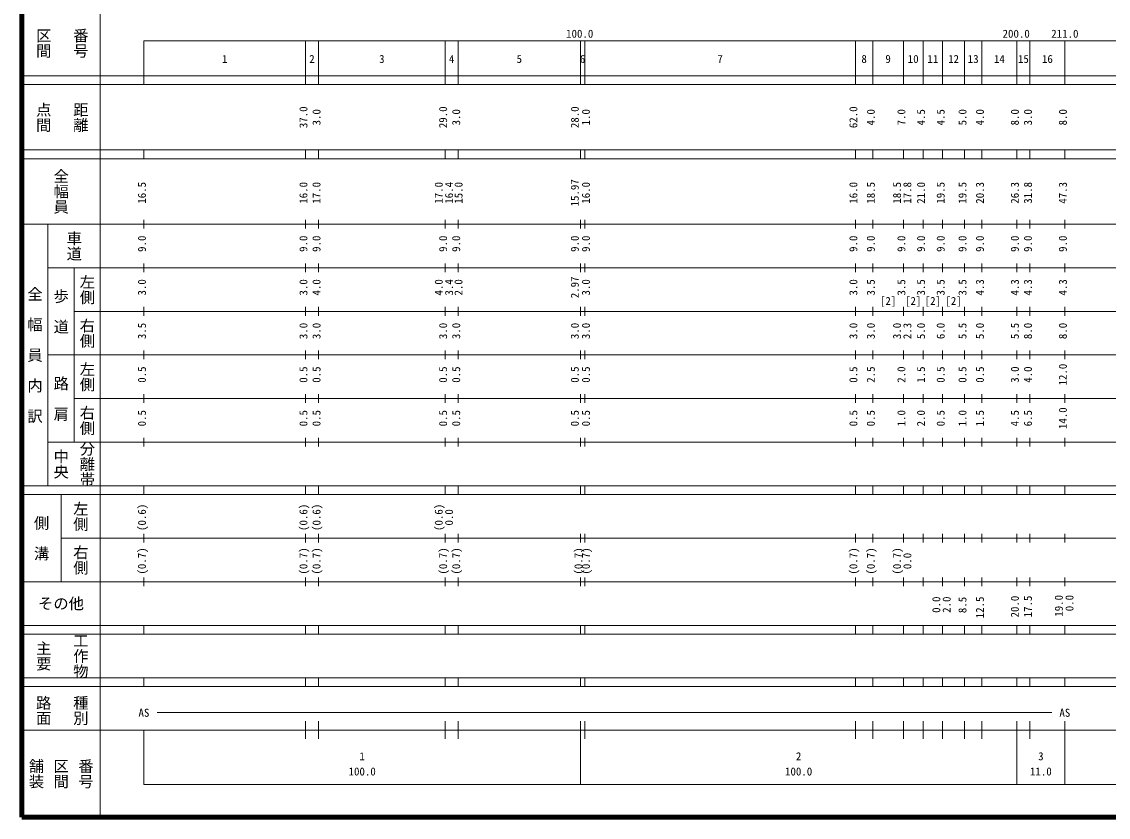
# Model space of a CAD drawing. Units: millimetres on the paper, enlarged 1000 times. Extents: x 40000 to 680000, y 20000 to 380000.
# Drawn here: x 40000 to 288944, y 20000 to 202409 of the extents above; entities that cross this region are included whole.
import ezdxf
from ezdxf.enums import TextEntityAlignment as Align

# ---------------------------------------------------------------- set-up
doc = ezdxf.new("R2010")
doc.units = ezdxf.units.MM
doc.header["$LTSCALE"] = 1000
doc.layers.add('M-TTL', color=2, linetype='Continuous', lineweight=140)
doc.layers.add('M-TTL-BAND', color=7, linetype='Continuous', lineweight=13)
doc.styles.add('@ＭＳ ゴシック', font='')
doc.styles.add('ＭＳ ゴシック', font='')
doc.styles.get('@ＭＳ ゴシック').set_extended_font_data('@MS Gothic')
doc.styles.get('ＭＳ ゴシック').set_extended_font_data('MS Gothic')

msp = doc.modelspace()

# ---------------------------------------------------------------- linework, layer by layer
at = {"layer": 'M-TTL'}
for p, q in [((40000, 380000), (40000, 20000)), ((40000, 20000), (680000, 20000))]:
    msp.add_line(p, q, dxfattribs=at)
at = {"layer": 'M-TTL-BAND'}
for p, q in [((58000, 370000), (58000, 20000)), ((68000, 198000), (579000, 198000)), ((68000, 198000), (68000, 188000)), ((105000, 188000), (105000, 198000)), ((108000, 188000), (108000, 198000)), ((137000, 188000), (137000, 198000)), ((140000, 188000), (140000, 198000)), ((168000, 188000), (168000, 198000)), ((169000, 188000), (169000, 198000)), ((231000, 188000), (231000, 198000)), ((235000, 188000), (235000, 198000)), ((242000, 188000), (242000, 198000)), ((246500, 188000), (246500, 198000)), ((251000, 188000), (251000, 198000)), ((256000, 188000), (256000, 198000)), ((260000, 188000), (260000, 198000)), ((268000, 188000), (268000, 198000)), ((271000, 188000), (271000, 198000)), ((279000, 188000), (279000, 198000)), ((40000, 190000), (579000, 190000)), ((40000, 188000), (579000, 188000)), ((40000, 173000), (579000, 173000)), ((68000, 171000), (68000, 173000)), ((105000, 171000), (105000, 173000)), ((108000, 171000), (108000, 173000)), ((137000, 171000), (137000, 173000)), ((140000, 171000), (140000, 173000)), ((168000, 171000), (168000, 173000)), ((169000, 171000), (169000, 173000)), ((231000, 171000), (231000, 173000)), ((235000, 171000), (235000, 173000)), ((242000, 171000), (242000, 173000)), ((246500, 171000), (246500, 173000)), ((251000, 171000), (251000, 173000)), ((256000, 171000), (256000, 173000)), ((260000, 171000), (260000, 173000)), ((268000, 171000), (268000, 173000)), ((271000, 171000), (271000, 173000)), ((279000, 171000), (279000, 173000)), ((40000, 171000), (579000, 171000)), ((68000, 155000), (68000, 157000)), ((105000, 155000), (105000, 157000)), ((108000, 155000), (108000, 157000)), ((137000, 155000), (137000, 157000)), ((140000, 155000), (140000, 157000)), ((168000, 155000), (168000, 157000)), ((169000, 155000), (169000, 157000)), ((231000, 155000), (231000, 157000)), ((235000, 155000), (235000, 157000)), ((242000, 155000), (242000, 157000)), ((246500, 155000), (246500, 157000)), ((251000, 155000), (251000, 157000)), ((256000, 155000), (256000, 157000)), ((260000, 155000), (260000, 157000)), ((268000, 155000), (268000, 157000)), ((271000, 155000), (271000, 157000)), ((279000, 155000), (279000, 157000)), ((40000, 156000), (579000, 156000)), ((46000, 96000), (46000, 156000)), ((68000, 145000), (68000, 147000)), ((105000, 145000), (105000, 147000)), ((108000, 145000), (108000, 147000)), ((137000, 145000), (137000, 147000)), ((140000, 145000), (140000, 147000)), ((168000, 145000), (168000, 147000)), ((169000, 145000), (169000, 147000)), ((231000, 145000), (231000, 147000)), ((235000, 145000), (235000, 147000)), ((242000, 145000), (242000, 147000)), ((246500, 145000), (246500, 147000)), ((251000, 145000), (251000, 147000)), ((256000, 145000), (256000, 147000)), ((260000, 145000), (260000, 147000)), ((268000, 145000), (268000, 147000)), ((271000, 145000), (271000, 147000)), ((279000, 145000), (279000, 147000)), ((46000, 146000), (579000, 146000)), ((52000, 146000), (52000, 106000)), ((68000, 135000), (68000, 137000)), ((105000, 135000), (105000, 137000)), ((108000, 135000), (108000, 137000)), ((137000, 135000), (137000, 137000)), ((140000, 135000), (140000, 137000)), ((168000, 135000), (168000, 137000)), ((169000, 135000), (169000, 137000)), ((231000, 135000), (231000, 137000)), ((235000, 135000), (235000, 137000)), ((242000, 135000), (242000, 137000)), ((246500, 135000), (246500, 137000)), ((251000, 135000), (251000, 137000)), ((256000, 135000), (256000, 137000)), ((260000, 135000), (260000, 137000)), ((268000, 135000), (268000, 137000)), ((271000, 135000), (271000, 137000)), ((279000, 135000), (279000, 137000)), ((52000, 136000), (579000, 136000)), ((68000, 125000), (68000, 127000)), ((105000, 125000), (105000, 127000)), ((108000, 125000), (108000, 127000)), ((137000, 125000), (137000, 127000)), ((140000, 125000), (140000, 127000)), ((168000, 125000), (168000, 127000)), ((169000, 125000), (169000, 127000)), ((231000, 125000), (231000, 127000)), ((235000, 125000), (235000, 127000)), ((242000, 125000), (242000, 127000)), ((246500, 125000), (246500, 127000)), ((251000, 125000), (251000, 127000)), ((256000, 125000), (256000, 127000)), ((260000, 125000), (260000, 127000)), ((268000, 125000), (268000, 127000)), ((271000, 125000), (271000, 127000)), ((279000, 125000), (279000, 127000)), ((46000, 126000), (579000, 126000)), ((52000, 116000), (579000, 116000)), ((68000, 115000), (68000, 117000)), ((105000, 115000), (105000, 117000)), ((108000, 115000), (108000, 117000)), ((137000, 115000), (137000, 117000)), ((140000, 115000), (140000, 117000)), ((168000, 115000), (168000, 117000)), ((169000, 115000), (169000, 117000)), ((231000, 115000), (231000, 117000)), ((235000, 115000), (235000, 117000)), ((242000, 115000), (242000, 117000)), ((246500, 115000), (246500, 117000)), ((251000, 115000), (251000, 117000)), ((256000, 115000), (256000, 117000)), ((260000, 115000), (260000, 117000)), ((268000, 115000), (268000, 117000)), ((271000, 115000), (271000, 117000)), ((279000, 115000), (279000, 117000)), ((46000, 106000), (579000, 106000)), ((68000, 105000), (68000, 107000)), ((105000, 105000), (105000, 107000)), ((108000, 105000), (108000, 107000)), ((137000, 105000), (137000, 107000)), ((140000, 105000), (140000, 107000)), ((168000, 105000), (168000, 107000)), ((169000, 105000), (169000, 107000)), ((231000, 105000), (231000, 107000)), ((235000, 105000), (235000, 107000)), ((242000, 105000), (242000, 107000)), ((246500, 105000), (246500, 107000)), ((251000, 105000), (251000, 107000)), ((256000, 105000), (256000, 107000)), ((260000, 105000), (260000, 107000)), ((268000, 105000), (268000, 107000)), ((271000, 105000), (271000, 107000)), ((279000, 105000), (279000, 107000)), ((40000, 96000), (579000, 96000)), ((68000, 94000), (68000, 96000)), ((105000, 94000), (105000, 96000)), ((108000, 94000), (108000, 96000)), ((137000, 94000), (137000, 96000)), ((140000, 94000), (140000, 96000)), ((168000, 94000), (168000, 96000)), ((169000, 94000), (169000, 96000)), ((231000, 94000), (231000, 96000)), ((235000, 94000), (235000, 96000)), ((242000, 94000), (242000, 96000)), ((246500, 94000), (246500, 96000)), ((251000, 94000), (251000, 96000)), ((256000, 94000), (256000, 96000)), ((260000, 94000), (260000, 96000)), ((268000, 94000), (268000, 96000)), ((271000, 94000), (271000, 96000)), ((279000, 94000), (279000, 96000)), ((40000, 94000), (579000, 94000)), ((49000, 94000), (49000, 74000)), ((68000, 83000), (68000, 85000)), ((105000, 83000), (105000, 85000)), ((108000, 83000), (108000, 85000)), ((137000, 83000), (137000, 85000)), ((140000, 83000), (140000, 85000)), ((168000, 83000), (168000, 85000)), ((169000, 83000), (169000, 85000)), ((231000, 83000), (231000, 85000)), ((235000, 83000), (235000, 85000)), ((242000, 83000), (242000, 85000)), ((246500, 83000), (246500, 85000)), ((251000, 83000), (251000, 85000)), ((256000, 83000), (256000, 85000)), ((260000, 83000), (260000, 85000)), ((268000, 83000), (268000, 85000)), ((271000, 83000), (271000, 85000)), ((279000, 83000), (279000, 85000)), ((49000, 84000), (579000, 84000)), ((68000, 73000), (68000, 75000)), ((105000, 73000), (105000, 75000)), ((108000, 73000), (108000, 75000)), ((137000, 73000), (137000, 75000)), ((140000, 73000), (140000, 75000)), ((168000, 73000), (168000, 75000)), ((169000, 73000), (169000, 75000)), ((231000, 73000), (231000, 75000)), ((235000, 73000), (235000, 75000)), ((242000, 73000), (242000, 75000)), ((246500, 73000), (246500, 75000)), ((251000, 73000), (251000, 75000)), ((256000, 73000), (256000, 75000)), ((260000, 73000), (260000, 75000)), ((268000, 73000), (268000, 75000)), ((271000, 73000), (271000, 75000)), ((279000, 73000), (279000, 75000)), ((40000, 74000), (579000, 74000)), ((40000, 64000), (579000, 64000)), ((68000, 62000), (68000, 64000)), ((105000, 62000), (105000, 64000)), ((108000, 62000), (108000, 64000)), ((137000, 62000), (137000, 64000)), ((140000, 62000), (140000, 64000)), ((168000, 62000), (168000, 64000)), ((169000, 62000), (169000, 64000)), ((231000, 62000), (231000, 64000)), ((235000, 62000), (235000, 64000)), ((242000, 62000), (242000, 64000)), ((246500, 62000), (246500, 64000)), ((251000, 62000), (251000, 64000)), ((256000, 62000), (256000, 64000)), ((260000, 62000), (260000, 64000)), ((268000, 62000), (268000, 64000)), ((271000, 62000), (271000, 64000)), ((279000, 62000), (279000, 64000)), ((40000, 62000), (579000, 62000)), ((40000, 52000), (579000, 52000)), ((40000, 50000), (579000, 50000)), ((68000, 50000), (68000, 52000)), ((105000, 50000), (105000, 52000)), ((108000, 50000), (108000, 52000)), ((137000, 50000), (137000, 52000)), ((140000, 50000), (140000, 52000)), ((168000, 50000), (168000, 52000)), ((169000, 50000), (169000, 52000)), ((231000, 50000), (231000, 52000)), ((235000, 50000), (235000, 52000)), ((242000, 50000), (242000, 52000)), ((246500, 50000), (246500, 52000)), ((251000, 50000), (251000, 52000)), ((256000, 50000), (256000, 52000)), ((260000, 50000), (260000, 52000)), ((268000, 50000), (268000, 52000)), ((271000, 50000), (271000, 52000)), ((279000, 50000), (279000, 52000)), ((71000, 44000), (276000, 44000)), ((40000, 40000), (579000, 40000)), ((68000, 40000), (68000, 27500)), ((105000, 38000), (105000, 42000)), ((108000, 38000), (108000, 42000)), ((137000, 38000), (137000, 42000)), ((140000, 38000), (140000, 42000)), ((168000, 27500), (168000, 42000)), ((169000, 38000), (169000, 42000)), ((231000, 38000), (231000, 42000)), ((235000, 38000), (235000, 42000)), ((242000, 38000), (242000, 42000)), ((246500, 38000), (246500, 42000)), ((251000, 38000), (251000, 42000)), ((256000, 38000), (256000, 42000)), ((260000, 38000), (260000, 42000)), ((268000, 27500), (268000, 42000)), ((271000, 38000), (271000, 42000)), ((279000, 27500), (279000, 42000)), ((68000, 27500), (579000, 27500))]:
    msp.add_line(p, q, dxfattribs=at)

# ---------------------------------------------------------------- texts
at = {"layer": 'M-TTL-BAND', "style": '@ＭＳ ゴシック'}
for s, p in [('区間', (45000, 197500)), ('番号', (53500, 197500)), ('点間', (45000, 180500)), ('距離', (53500, 180500)), ('全幅員', (49000, 163500)), ('車道', (52000, 151000)), ('左側', (55000, 141000)), ('全\u3000幅\u3000員\u3000内\u3000訳', (43000, 126000)), ('歩\u3000道', (49000, 136000)), ('右側', (55000, 131000)), ('左側', (55000, 121000)), ('路\u3000肩', (49000, 116000)), ('右側', (55000, 111000)), ('分離帯', (55000, 101000)), ('中央', (49000, 101000)), ('左側', (53500, 89000)), ('側\u3000溝', (44500, 84000)), ('右側', (53500, 79000)), ('主要', (45000, 57000)), ('工作物', (53500, 57000)), ('路面', (45000, 44500)), ('種別', (53500, 44500)), ('舗装', (43333, 30000)), ('区間', (49000, 30000)), ('番号', (54667, 30000))]:
    msp.add_text(s, height=2566, rotation=270, dxfattribs=at).set_placement(p, align=Align.MIDDLE_CENTER)
at = {"layer": 'M-TTL-BAND', "style": 'ＭＳ ゴシック'}
for s, p in [('100.0', (167844, 198195)), ('200.0', (267844, 198195)), ('211.0', (279000, 198195)), ('1', (86500, 192405)), ('2', (106500, 192405)), ('3', (122500, 192405)), ('4', (138500, 192405)), ('5', (154000, 192405)), ('6', (168500, 192405)), ('7', (200000, 192405)), ('8', (233000, 192405)), ('9', (238500, 192405)), ('10', (244250, 192405)), ('11', (248750, 192405)), ('12', (253500, 192405)), ('13', (258000, 192405)), ('14', (264000, 192405)), ('15', (269500, 192405)), ('16', (275000, 192405)), ('[2]', (238500, 136921)), ('[2]', (244250, 136921)), ('[2]', (248750, 136921)), ('[2]', (253500, 136921)), ('AS', (68000, 42500)), ('AS', (279000, 42500)), ('1', (118000, 32523)), ('2', (218000, 32523)), ('3', (273500, 32523)), ('100.0', (118000, 29033)), ('100.0', (218000, 29033)), ('11.0', (273500, 29033))]:
    msp.add_text(s, height=1833, dxfattribs=at).set_placement(p, align=Align.BOTTOM_CENTER)
for s, p in [('37.0', (106000, 180500)), ('3.0', (109000, 180500)), ('29.0', (138000, 180500)), ('3.0', (141000, 180500)), ('28.0', (168176, 180500)), ('1.0', (170724, 180500)), ('62.0', (232000, 180500)), ('4.0', (236000, 180500)), ('7.0', (243000, 180500)), ('4.5', (247500, 180500)), ('4.5', (252000, 180500)), ('5.0', (257000, 180500)), ('4.0', (261000, 180500)), ('8.0', (269000, 180500)), ('3.0', (272000, 180500)), ('8.0', (280000, 180500)), ('16.5', (69000, 163174)), ('16.0', (106000, 163174)), ('17.0', (109000, 163174)), ('17.0', (137000, 163174)), ('16.4', (139370, 163174)), ('15.0', (141543, 163174)), ('15.97', (168176, 163174)), ('16.0', (170724, 163174)), ('16.0', (232000, 163174)), ('18.5', (236000, 163174)), ('18.5', (242000, 163174)), ('17.8', (244370, 163174)), ('21.0', (247500, 163174)), ('19.5', (252000, 163174)), ('19.5', (257000, 163174)), ('20.3', (261000, 163174)), ('26.3', (269000, 163174)), ('31.8', (272000, 163174)), ('47.3', (280000, 163174)), ('9.0', (69000, 151500)), ('9.0', (106000, 151500)), ('9.0', (109000, 151500)), ('9.0', (138000, 151500)), ('9.0', (141000, 151500)), ('9.0', (168176, 151500)), ('9.0', (170724, 151500)), ('9.0', (232000, 151500)), ('9.0', (236000, 151500)), ('9.0', (243000, 151500)), ('9.0', (247500, 151500)), ('9.0', (252000, 151500)), ('9.0', (257000, 151500)), ('9.0', (261000, 151500)), ('9.0', (269000, 151500)), ('9.0', (272000, 151500)), ('9.0', (280000, 151500)), ('3.0', (69000, 141500)), ('3.0', (106000, 141500)), ('4.0', (109000, 141500)), ('4.0', (137000, 141500)), ('3.4', (139370, 141500)), ('2.0', (141527, 141500)), ('2.97', (168176, 141500)), ('3.0', (170724, 141500)), ('3.0', (232000, 141500)), ('3.5', (236000, 141500)), ('3.5', (243000, 141500)), ('3.5', (247500, 141500)), ('3.5', (252000, 141500)), ('3.5', (257000, 141500)), ('4.3', (261000, 141500)), ('4.3', (269000, 141500)), ('4.3', (272000, 141500)), ('4.3', (280000, 141500)), ('3.5', (69000, 131500)), ('3.0', (106000, 131500)), ('3.0', (109000, 131500)), ('3.0', (138000, 131500)), ('3.0', (141000, 131500)), ('3.0', (168176, 131500)), ('3.0', (170724, 131500)), ('3.0', (232000, 131500)), ('3.0', (236000, 131500)), ('3.0', (242000, 131500)), ('2.3', (244370, 131500)), ('5.0', (247500, 131500)), ('6.0', (252000, 131500)), ('5.5', (257000, 131500)), ('5.0', (261000, 131500)), ('5.5', (269000, 131500)), ('8.0', (272000, 131500)), ('8.0', (280000, 131500)), ('0.5', (69000, 121500)), ('0.5', (106000, 121500)), ('0.5', (109000, 121500)), ('0.5', (138000, 121500)), ('0.5', (141000, 121500)), ('0.5', (168176, 121500)), ('0.5', (170724, 121500)), ('0.5', (232000, 121500)), ('2.5', (236000, 121500)), ('2.0', (243000, 121500)), ('1.5', (247500, 121500)), ('0.5', (252000, 121500)), ('0.5', (257000, 121500)), ('0.5', (261000, 121500)), ('3.0', (269000, 121500)), ('4.0', (272000, 121500)), ('12.0', (280000, 121500)), ('0.5', (69000, 111500)), ('0.5', (106000, 111500)), ('0.5', (109000, 111500)), ('0.5', (138000, 111500)), ('0.5', (141000, 111500)), ('0.5', (168176, 111500)), ('0.5', (170724, 111500)), ('0.5', (232000, 111500)), ('0.5', (236000, 111500)), ('1.0', (243000, 111500)), ('2.0', (247500, 111500)), ('0.5', (252000, 111500)), ('1.0', (257000, 111500)), ('1.5', (261000, 111500)), ('4.5', (269000, 111500)), ('6.5', (272000, 111500)), ('14.0', (280000, 111500)), ('(0.6)', (69000, 88764)), ('(0.6)', (106000, 88764)), ('(0.6)', (109000, 88764)), ('(0.6)', (137000, 88764)), ('0.0', (139370, 88764)), ('(0.7)', (69000, 78764)), ('(0.7)', (106000, 78764)), ('(0.7)', (109000, 78764)), ('(0.7)', (138000, 78764)), ('(0.7)', (141000, 78764)), ('(0.7)', (169000, 78764)), ('(0.7)', (170724, 78764)), ('(0.7)', (232000, 78764)), ('(0.7)', (236000, 78764)), ('(0.7)', (242000, 78764)), ('0.0', (244370, 78764)), ('0.0', (251000, 68743)), ('2.0', (253370, 68743)), ('8.5', (257000, 68681)), ('12.5', (261000, 68122)), ('20.0', (269000, 68308)), ('17.5', (272000, 68328)), ('19.0', (279076, 68483)), ('0.0', (281514, 69107))]:
    msp.add_text(s, height=1833, rotation=90, dxfattribs=at).set_placement(p, align=Align.BOTTOM_CENTER)
msp.add_text('その他', height=2566, dxfattribs=at).set_placement((49000, 69000), align=Align.MIDDLE_CENTER)

doc.saveas('drawing.dxf')
